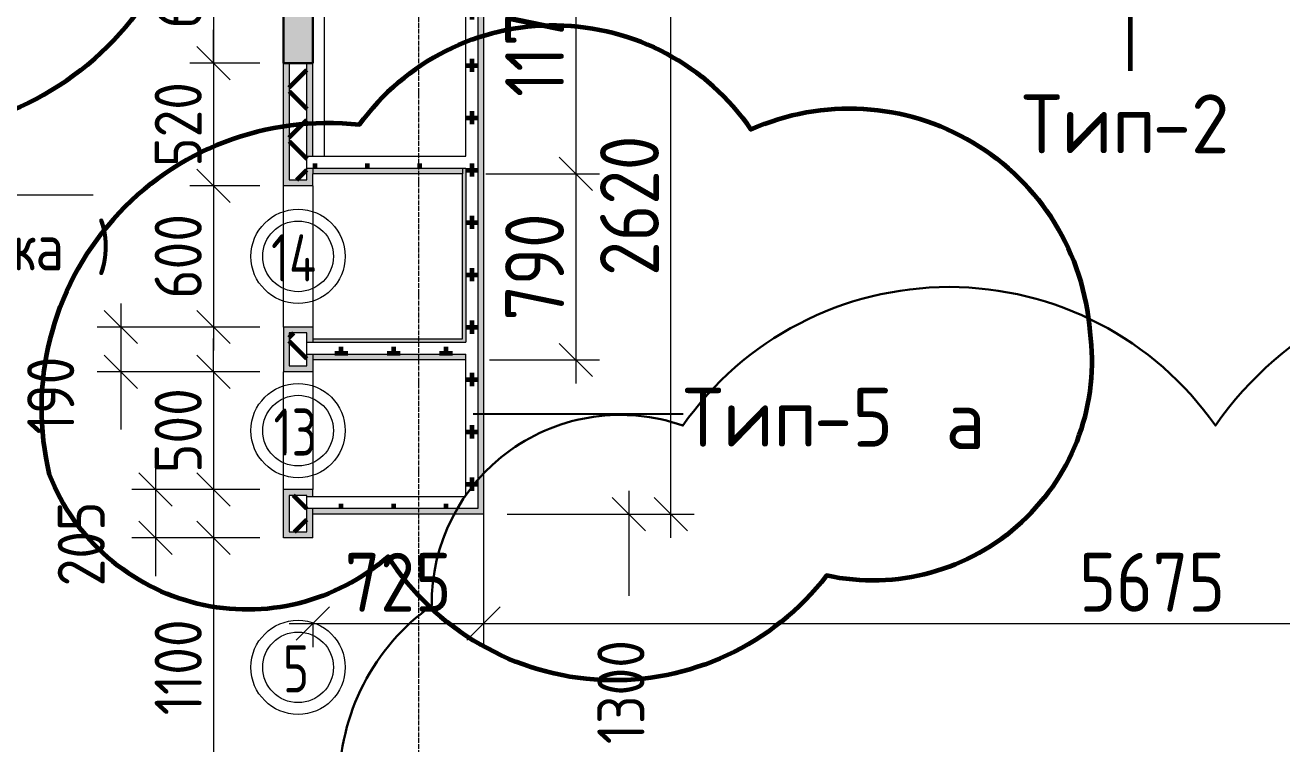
# Model space of a CAD drawing. Header units: millimetres. Extents: x -60946 to 138510, y -262288 to 24501.
# Drawn here: x -10862 to -5528, y -187618 to -184567 of the extents above; entities that cross this region are included whole.
import ezdxf

# ---------------------------------------------------------------- set-up
doc = ezdxf.new("R2010")
doc.units = ezdxf.units.MM
doc.linetypes.add('ADSK_Линия сетки', pattern=[25, 20, -2.5, 0, -2.5])
doc.linetypes.add('ADSK_Невидимые', pattern=[5, 3, -2])
for name, color, linetype, lineweight in [('2)Тип-2', 3, 'Continuous', 60), ('2)Тип-3', 7, 'Continuous', 60), ('2)Тип-5', 1, 'Continuous', 60), ('Марки', 7, 'Continuous', 20), ('Марки дверей', 7, 'Continuous', 20), ('Обобщенные модели', 7, 'ADSK_Невидимые', 18), ('Оси', 7, 'Continuous', 9), ('Перекрытие', 7, 'Continuous', 18), ('Размеры', 7, 'Continuous', 9), ('Стены внутренние', 7, 'Continuous', 18), ('Стены штриховка', 7, 'Continuous', 9), ('Узлы', 7, 'Continuous', 18)]:
    doc.layers.add(name, color=color, linetype=linetype, lineweight=lineweight)
doc.layers.add('2)Тип-4', color=7, linetype='Continuous', lineweight=30, true_color=0x0080c0)
doc.styles.add('GOST Common_2', font='', dxfattribs={"width": 0.9, "height": 250})
doc.styles.add('GOST Common_3', font='', dxfattribs={"width": 0.9, "height": 200})
doc.styles.add('GOST Common_4', font='', dxfattribs={"height": 250})
doc.styles.add('GOST Common_B', font='', dxfattribs={"width": 0.8, "height": 200})
doc.styles.get('GOST Common_2').set_extended_font_data('GOST Common')
doc.styles.get('GOST Common_3').set_extended_font_data('GOST Common')
doc.styles.get('GOST Common_4').set_extended_font_data('GOST Common')
doc.styles.get('GOST Common_B').set_extended_font_data('GOST Common', bold=True)
doc.dimstyles.new('ADSK_Основной_2_0', dxfattribs={"dimscale": 304.8, "dimtxt": 201.142999, "dimasz": 0.463911, "dimexe": 0.328084, "dimexo": 0.328084, "dimgap": 0.164042, "dimtad": 1, "dimdec": 3, "dimrnd": 0.001, "dimdsep": 46, "dimtxsty": 'GOST Common_3', "dimblk1": 'OBLIQUE', "dimblk2": 'OBLIQUE', "dimsah": 1, "dimcen": 0.09, "dimdle": 0.328084, "dimazin": 2, "dimtfac": 1, "dimtdec": 4, "dimtix": 1, "dimtmove": 0, "dimatfit": 3, "dimfxl": 1, "dimtvp": 1, "dimtolj": 1, "dimtzin": 0, "dimlwd": 20, "dimlwe": 20, "dimarcsym": 2})
doc.dimstyles.new('ADSK_Основной_2_0_2', dxfattribs={"dimscale": 304.8, "dimtxt": 201.142999, "dimasz": 0.463911, "dimexe": 0.328084, "dimexo": 0.328084, "dimgap": 0.164042, "dimtad": 1, "dimdec": 3, "dimrnd": 0.001, "dimdsep": 46, "dimtxsty": 'GOST Common_3', "dimblk1": 'OBLIQUE', "dimblk2": 'OBLIQUE', "dimsah": 1, "dimcen": 0.09, "dimdle": 0.328084, "dimazin": 2, "dimtfac": 1, "dimtdec": 4, "dimtix": 1, "dimtmove": 0, "dimatfit": 3, "dimfxl": 1, "dimtvp": 1, "dimtolj": 1, "dimtzin": 0, "dimlwd": 20, "dimlwe": 20, "dimarcsym": 2})
doc.dimstyles.new('ADSK_Основной_2_0_3', dxfattribs={"dimscale": 304.8, "dimtxt": 201.142999, "dimasz": 0.463911, "dimexe": 0.328084, "dimexo": 0.328084, "dimgap": 0.164042, "dimtad": 1, "dimdec": 3, "dimrnd": 0.001, "dimdsep": 46, "dimtxsty": 'GOST Common_2', "dimblk1": 'OBLIQUE', "dimblk2": 'OBLIQUE', "dimsah": 1, "dimcen": 0.09, "dimdle": 0.328084, "dimazin": 2, "dimtfac": 1, "dimtdec": 4, "dimtix": 1, "dimtmove": 0, "dimatfit": 3, "dimfxl": 1, "dimtvp": 1, "dimtolj": 1, "dimtzin": 0, "dimlwd": 20, "dimlwe": 20, "dimarcsym": 2})
pattern_1 = [(0, (9.36, -198628.46), (111.125, 111.125), [55.562, -166.688]), (90, (37.14, -198656.24), (-111.125, 111.125), [55.562, -166.688])]

# ---------------------------------------------------------------- blocks, each defined once
blk = doc.blocks.new('ADSK_ОбобщеннаяМодель_ОтверстиеПрямоугольное_вСтене - О-1_ОВ_660х1260-4085612-Кладочный план 4-го этажа')
at = {"layer": 'Обобщенные модели'}
blk.add_hatch(color=256, dxfattribs=at).paths.add_polyline_path([(450.3, 62.5), (-209.7, 62.5), (-209.7, -62.5), (450.3, -62.5)])
at = {"layer": 'Узлы', "lineweight": 30}
for p, q in [((-209.7, -62.5), (-209.7, 62.5)), ((-209.7, 62.5), (450.3, 62.5)), ((450.3, 62.5), (450.3, -62.5)), ((450.3, -62.5), (-209.7, -62.5))]:
    blk.add_line(p, q, dxfattribs=at)
blk = doc.blocks.new('_Oblique')
at = {"color": 0, "linetype": 'ByBlock', "lineweight": -2}
blk.add_line((-0.5, -0.5), (0.5, 0.5), dxfattribs=at)
blk = doc.blocks.new('*D6180')
at = {"layer": 'Defpoints', "color": 0, "transparency": 16777216}
for p in [(-9765.6, -184068.5), (-10061.9, -184728.5), (-9765.6, -184728.5)]:
    blk.add_point(p, dxfattribs=at)
at = {"layer": 'Размеры', "color": 0, "lineweight": 20, "transparency": 16777216}
for p, q in [((-10061.9, -183968.5), (-10061.9, -184828.5)), ((-9865.6, -184068.5), (-10161.9, -184068.5)), ((-9865.6, -184728.5), (-10161.9, -184728.5))]:
    blk.add_line(p, q, dxfattribs=at)
at = {"layer": 'Размеры', "color": 0, "lineweight": 20, "transparency": 16777216, "xscale": 141.4, "yscale": 141.4, "zscale": 141.4}
for p, rotation in [((-10061.9, -184068.5), 90), ((-10061.9, -184728.5), 270)]:
    blk.add_blockref('_Oblique', p, dxfattribs=dict(at, rotation=rotation))
at = {"layer": 'Размеры', "color": 0, "lineweight": 9, "transparency": 16777216, "insert": (-10211.9, -184398.5), "char_height": 200, "width": 454.106, "attachment_point": 5, "rotation": 90, "style": 'GOST Common_3'}
blk.add_mtext('\\A1;660', dxfattribs=at)
blk = doc.blocks.new('*D6181')
at = {"layer": 'Defpoints', "color": 0, "transparency": 16777216}
for p in [(-9765.6, -184728.5), (-10061.9, -185248.5), (-9765.6, -185248.5)]:
    blk.add_point(p, dxfattribs=at)
at = {"layer": 'Размеры', "color": 0, "lineweight": 20, "transparency": 16777216}
for p, q in [((-10061.9, -184728.5), (-10061.9, -184587.1)), ((-9865.6, -184728.5), (-10161.9, -184728.5)), ((-10061.9, -184728.5), (-10061.9, -185248.5)), ((-9865.6, -185248.5), (-10161.9, -185248.5)), ((-10061.9, -185248.5), (-10061.9, -185389.9))]:
    blk.add_line(p, q, dxfattribs=at)
at = {"layer": 'Размеры', "color": 0, "lineweight": 20, "transparency": 16777216, "xscale": 141.4, "yscale": 141.4, "zscale": 141.4}
for p, rotation in [((-10061.9, -184728.5), 270), ((-10061.9, -185248.5), 90)]:
    blk.add_blockref('_Oblique', p, dxfattribs=dict(at, rotation=rotation))
at = {"layer": 'Размеры', "color": 0, "lineweight": 9, "transparency": 16777216, "insert": (-10211.9, -184988.5), "char_height": 200, "width": 454.106, "attachment_point": 5, "rotation": 90, "style": 'GOST Common_3'}
blk.add_mtext('\\A1;520', dxfattribs=at)
blk = doc.blocks.new('*D6182')
at = {"layer": 'Defpoints', "color": 0, "transparency": 16777216}
for p in [(-9765.6, -185248.5), (-10061.9, -185848.5), (-9765.6, -185848.5)]:
    blk.add_point(p, dxfattribs=at)
at = {"layer": 'Размеры', "color": 0, "lineweight": 20, "transparency": 16777216}
for p, q in [((-10061.9, -185148.5), (-10061.9, -185948.5)), ((-9865.6, -185248.5), (-10161.9, -185248.5)), ((-9865.6, -185848.5), (-10161.9, -185848.5))]:
    blk.add_line(p, q, dxfattribs=at)
at = {"layer": 'Размеры', "color": 0, "lineweight": 20, "transparency": 16777216, "xscale": 141.4, "yscale": 141.4, "zscale": 141.4}
for p, rotation in [((-10061.9, -185248.5), 90), ((-10061.9, -185848.5), 270)]:
    blk.add_blockref('_Oblique', p, dxfattribs=dict(at, rotation=rotation))
at = {"layer": 'Размеры', "color": 0, "lineweight": 9, "transparency": 16777216, "insert": (-10211.9, -185548.5), "char_height": 200, "width": 454.106, "attachment_point": 5, "rotation": 90, "style": 'GOST Common_3'}
blk.add_mtext('\\A1;600', dxfattribs=at)
blk = doc.blocks.new('*D6183')
at = {"layer": 'Defpoints', "color": 0, "transparency": 16777216}
for p in [(-9765.6, -185848.5), (-10455.4, -186038.5), (-9765.6, -186038.5)]:
    blk.add_point(p, dxfattribs=at)
at = {"layer": 'Размеры', "color": 0, "lineweight": 20, "transparency": 16777216}
for p, q in [((-10455.4, -185748.5), (-10455.4, -186038.5)), ((-9865.6, -185848.5), (-10555.4, -185848.5)), ((-9865.6, -186038.5), (-10555.4, -186038.5)), ((-10455.4, -186038.5), (-10455.4, -186283.1))]:
    blk.add_line(p, q, dxfattribs=at)
at = {"layer": 'Размеры', "color": 0, "lineweight": 20, "transparency": 16777216, "xscale": 141.4, "yscale": 141.4, "zscale": 141.4}
for p, rotation in [((-10455.4, -185848.5), 90), ((-10455.4, -186038.5), 270)]:
    blk.add_blockref('_Oblique', p, dxfattribs=dict(at, rotation=rotation))
at = {"layer": 'Размеры', "color": 0, "lineweight": 9, "transparency": 16777216, "insert": (-10853, -186304.3), "char_height": 200, "width": 409.104, "attachment_point": 1, "rotation": 90, "line_spacing_factor": 1.022761, "style": 'GOST Common_3'}
blk.add_mtext('\\A1;190', dxfattribs=at)
blk = doc.blocks.new('*D6184')
at = {"layer": 'Defpoints', "color": 0, "transparency": 16777216}
for p in [(-9765.6, -186038.5), (-10061.9, -186538.5), (-9765.6, -186538.5)]:
    blk.add_point(p, dxfattribs=at)
at = {"layer": 'Размеры', "color": 0, "lineweight": 20, "transparency": 16777216}
for p, q in [((-10061.9, -186038.5), (-10061.9, -185897.1)), ((-9865.6, -186038.5), (-10161.9, -186038.5)), ((-10061.9, -186038.5), (-10061.9, -186538.5)), ((-9865.6, -186538.5), (-10161.9, -186538.5)), ((-10061.9, -186538.5), (-10061.9, -186679.9))]:
    blk.add_line(p, q, dxfattribs=at)
at = {"layer": 'Размеры', "color": 0, "lineweight": 20, "transparency": 16777216, "xscale": 141.4, "yscale": 141.4, "zscale": 141.4}
for p, rotation in [((-10061.9, -186038.5), 270), ((-10061.9, -186538.5), 90)]:
    blk.add_blockref('_Oblique', p, dxfattribs=dict(at, rotation=rotation))
at = {"layer": 'Размеры', "color": 0, "lineweight": 9, "transparency": 16777216, "insert": (-10211.9, -186288.5), "char_height": 200, "width": 454.106, "attachment_point": 5, "rotation": 90, "style": 'GOST Common_3'}
blk.add_mtext('\\A1;500', dxfattribs=at)
blk = doc.blocks.new('*D6185')
at = {"layer": 'Defpoints', "color": 0, "transparency": 16777216}
for p in [(-9765.6, -186538.5), (-10308.5, -186743.5), (-9765.6, -186743.5)]:
    blk.add_point(p, dxfattribs=at)
at = {"layer": 'Размеры', "color": 0, "lineweight": 20, "transparency": 16777216}
for p, q in [((-10308.5, -186438.5), (-10308.5, -186743.5)), ((-9865.6, -186538.5), (-10408.5, -186538.5)), ((-9865.6, -186743.5), (-10408.5, -186743.5)), ((-10308.5, -186743.5), (-10308.5, -186905.8))]:
    blk.add_line(p, q, dxfattribs=at)
at = {"layer": 'Размеры', "color": 0, "lineweight": 20, "transparency": 16777216, "xscale": 141.4, "yscale": 141.4, "zscale": 141.4}
for p, rotation in [((-10308.5, -186538.5), 90), ((-10308.5, -186743.5), 270)]:
    blk.add_blockref('_Oblique', p, dxfattribs=dict(at, rotation=rotation))
at = {"layer": 'Размеры', "color": 0, "lineweight": 9, "transparency": 16777216, "insert": (-10723.3, -186949.5), "char_height": 200, "width": 454.106, "attachment_point": 1, "rotation": 90, "line_spacing_factor": 1.022761, "style": 'GOST Common_3'}
blk.add_mtext('\\A1;205', dxfattribs=at)
blk = doc.blocks.new('*D6186')
at = {"layer": 'Defpoints', "color": 0, "transparency": 16777216}
for p in [(-9765.6, -186743.5), (-10061.9, -187843.5), (-9765.6, -187843.5)]:
    blk.add_point(p, dxfattribs=at)
at = {"layer": 'Размеры', "color": 0, "lineweight": 20, "transparency": 16777216}
for p, q in [((-10061.9, -186643.5), (-10061.9, -187943.5)), ((-9865.6, -186743.5), (-10161.9, -186743.5)), ((-9865.6, -187843.5), (-10161.9, -187843.5))]:
    blk.add_line(p, q, dxfattribs=at)
at = {"layer": 'Размеры', "color": 0, "lineweight": 20, "transparency": 16777216, "xscale": 141.4, "yscale": 141.4, "zscale": 141.4}
for p, rotation in [((-10061.9, -186743.5), 90), ((-10061.9, -187843.5), 270)]:
    blk.add_blockref('_Oblique', p, dxfattribs=dict(at, rotation=rotation))
at = {"layer": 'Размеры', "color": 0, "lineweight": 9, "transparency": 16777216, "insert": (-10211.9, -187293.5), "char_height": 200, "width": 515.472, "attachment_point": 5, "rotation": 90, "style": 'GOST Common_3'}
blk.add_mtext('\\A1;1100', dxfattribs=at)
blk = doc.blocks.new('*D6212')
at = {"layer": 'Defpoints', "color": 0, "transparency": 16777216}
for p in [(-8915.6, -186643.5), (-8299.5, -186643.5), (-8915.6, -187943.5)]:
    blk.add_point(p, dxfattribs=at)
at = {"layer": 'Размеры', "color": 0, "lineweight": 20, "transparency": 16777216}
for p, q in [((-8299.5, -186543.5), (-8299.5, -186989.5)), ((-8815.6, -186643.5), (-8199.5, -186643.5)), ((-8299.5, -188043.5), (-8299.5, -187689.5)), ((-8815.6, -187943.5), (-8199.5, -187943.5))]:
    blk.add_line(p, q, dxfattribs=at)
at = {"layer": 'Размеры', "color": 0, "lineweight": 20, "transparency": 16777216, "xscale": 141.4, "yscale": 141.4, "zscale": 141.4}
for p, rotation in [((-8299.5, -186643.5), 90), ((-8299.5, -187943.5), 270)]:
    blk.add_blockref('_Oblique', p, dxfattribs=dict(at, rotation=rotation))
at = {"layer": 'Размеры', "color": 0, "lineweight": 9, "transparency": 16777216, "insert": (-8432.8, -187619.7), "char_height": 200, "width": 560.473, "attachment_point": 1, "rotation": 90, "line_spacing_factor": 1.022761, "style": 'GOST Common_3'}
blk.add_mtext('\\A1;1300', dxfattribs=at)
blk = doc.blocks.new('*D6213')
at = {"layer": 'Defpoints', "color": 0, "transparency": 16777216}
for p in [(-8221.4, -184023.5), (-8121.4, -184023.5), (-8915.6, -186643.5)]:
    blk.add_point(p, dxfattribs=at)
at = {"layer": 'Размеры', "color": 0, "lineweight": 20, "transparency": 16777216}
for p, q in [((-8121.4, -186743.5), (-8121.4, -183923.5)), ((-8121.4, -184023.5), (-8021.4, -184023.5)), ((-8815.6, -186643.5), (-8021.4, -186643.5))]:
    blk.add_line(p, q, dxfattribs=at)
at = {"layer": 'Размеры', "color": 0, "lineweight": 20, "transparency": 16777216, "xscale": 141.4, "yscale": 141.4, "zscale": 141.4}
for p, rotation in [((-8121.4, -184023.5), 90), ((-8121.4, -186643.5), 270)]:
    blk.add_blockref('_Oblique', p, dxfattribs=dict(at, rotation=rotation))
at = {"layer": 'Размеры', "color": 0, "lineweight": 9, "transparency": 16777216, "insert": (-8296.4, -185333.5), "char_height": 250, "width": 605.475, "attachment_point": 5, "rotation": 90, "style": 'GOST Common_2'}
blk.add_mtext('\\A1;2620', dxfattribs=at)
blk = doc.blocks.new('*D6214')
at = {"layer": 'Defpoints', "color": 0, "transparency": 16777216}
for p in [(-8915.6, -185123.5), (-9640.6, -187007.3), (-8915.6, -187107.3)]:
    blk.add_point(p, dxfattribs=at)
at = {"layer": 'Размеры', "color": 0, "lineweight": 20, "transparency": 16777216}
for p, q in [((-8915.6, -185223.5), (-8915.6, -187207.3)), ((-9740.6, -187107.3), (-8815.6, -187107.3)), ((-9640.6, -187107.3), (-9640.6, -187207.3))]:
    blk.add_line(p, q, dxfattribs=at)
at = {"layer": 'Размеры', "color": 0, "lineweight": 20, "transparency": 16777216, "xscale": 141.4, "yscale": 141.4, "zscale": 141.4, "rotation": 180}
blk.add_blockref('_Oblique', (-9640.6, -187107.3), dxfattribs=at)
at = {"layer": 'Размеры', "color": 0, "lineweight": 20, "transparency": 16777216, "xscale": 141.4, "yscale": 141.4, "zscale": 141.4}
blk.add_blockref('_Oblique', (-8915.6, -187107.3), dxfattribs=at)
at = {"layer": 'Размеры', "color": 0, "lineweight": 9, "transparency": 16777216, "insert": (-9278.1, -186932.3), "char_height": 250, "width": 454.106, "attachment_point": 5, "style": 'GOST Common_2'}
blk.add_mtext('\\A1;725', dxfattribs=at)
blk = doc.blocks.new('*D6215')
at = {"layer": 'Defpoints', "color": 0, "transparency": 16777216}
for p in [(-8915.6, -185123.5), (-3240.6, -187007.3), (-3240.6, -187107.3)]:
    blk.add_point(p, dxfattribs=at)
at = {"layer": 'Размеры', "color": 0, "lineweight": 20, "transparency": 16777216}
for p, q in [((-8915.6, -185223.5), (-8915.6, -187207.3)), ((-9015.6, -187107.3), (-3140.6, -187107.3)), ((-3240.6, -187107.3), (-3240.6, -187207.3))]:
    blk.add_line(p, q, dxfattribs=at)
at = {"layer": 'Размеры', "color": 0, "lineweight": 20, "transparency": 16777216, "xscale": 141.4, "yscale": 141.4, "zscale": 141.4, "rotation": 180}
blk.add_blockref('_Oblique', (-8915.6, -187107.3), dxfattribs=at)
at = {"layer": 'Размеры', "color": 0, "lineweight": 20, "transparency": 16777216, "xscale": 141.4, "yscale": 141.4, "zscale": 141.4}
blk.add_blockref('_Oblique', (-3240.6, -187107.3), dxfattribs=at)
at = {"layer": 'Размеры', "color": 0, "lineweight": 9, "transparency": 16777216, "insert": (-6078.1, -186932.3), "char_height": 250, "width": 605.475, "attachment_point": 5, "style": 'GOST Common_2'}
blk.add_mtext('\\A1;5675', dxfattribs=at)
blk = doc.blocks.new('*D6224')
at = {"layer": 'Defpoints', "color": 0, "transparency": 16777216}
for p in [(-8990.6, -184023.5), (-9005.6, -185198.5), (-8524.3, -185198.5)]:
    blk.add_point(p, dxfattribs=at)
at = {"layer": 'Размеры', "color": 0, "lineweight": 20, "transparency": 16777216}
for p, q in [((-8524.3, -183923.5), (-8524.3, -185298.5)), ((-8890.6, -184023.5), (-8424.3, -184023.5)), ((-8905.6, -185198.5), (-8424.3, -185198.5))]:
    blk.add_line(p, q, dxfattribs=at)
at = {"layer": 'Размеры', "color": 0, "lineweight": 20, "transparency": 16777216, "xscale": 141.4, "yscale": 141.4, "zscale": 141.4}
for p, rotation in [((-8524.3, -184023.5), 90), ((-8524.3, -185198.5), 270)]:
    blk.add_blockref('_Oblique', p, dxfattribs=dict(at, rotation=rotation))
at = {"layer": 'Размеры', "color": 0, "lineweight": 9, "transparency": 16777216, "insert": (-8699.3, -184611), "char_height": 250, "width": 515.472, "attachment_point": 5, "rotation": 90, "style": 'GOST Common_2'}
blk.add_mtext('\\A1;1175', dxfattribs=at)
blk = doc.blocks.new('*D6225')
at = {"layer": 'Defpoints', "color": 0, "transparency": 16777216}
for p in [(-9005.6, -185198.5), (-8990.6, -185988.5), (-8524.3, -185988.5)]:
    blk.add_point(p, dxfattribs=at)
at = {"layer": 'Размеры', "color": 0, "lineweight": 20, "transparency": 16777216}
for p, q in [((-8524.3, -185098.5), (-8524.3, -186088.5)), ((-8905.6, -185198.5), (-8424.3, -185198.5)), ((-8890.6, -185988.5), (-8424.3, -185988.5))]:
    blk.add_line(p, q, dxfattribs=at)
at = {"layer": 'Размеры', "color": 0, "lineweight": 20, "transparency": 16777216, "xscale": 141.4, "yscale": 141.4, "zscale": 141.4}
for p, rotation in [((-8524.3, -185198.5), 90), ((-8524.3, -185988.5), 270)]:
    blk.add_blockref('_Oblique', p, dxfattribs=dict(at, rotation=rotation))
at = {"layer": 'Размеры', "color": 0, "lineweight": 9, "transparency": 16777216, "insert": (-8699.3, -185593.5), "char_height": 250, "width": 454.106, "attachment_point": 5, "rotation": 90, "style": 'GOST Common_2'}
blk.add_mtext('\\A1;790', dxfattribs=at)
blk = doc.blocks.new('М_двери1 - Марка экземпляра 2-3719212-Кладочный план 4-го этажа')
at = {"layer": 'Марки дверей'}
for radius in [2, 1.5]:
    blk.add_circle((0, 0), radius, dxfattribs=at)
blk = doc.blocks.new('ADSK_Марка_Отверстие - Полная марка_Отметка от этажа-157318-Кладочный план 4-го этажа')
at = {"layer": 'Марки'}
blk.add_line((0, 0), (28, 0), dxfattribs=at)

msp = doc.modelspace()

# ---------------------------------------------------------------- hatches: boundary and pattern name
at = {"layer": '2)Тип-2'}
h = msp.add_hatch(color=256, dxfattribs=at)
h.paths.add_polyline_path([(-9740.6385, -195798.4914), (-9740.6385, -194748.4914), (-9765.6385, -194748.4914), (-9765.6385, -195798.4914)])
h.paths.add_polyline_path([(-9765.6385, -193648.4914), (-9740.6385, -193648.4914), (-9740.6385, -191623.4914), (-9765.6385, -191623.4914), (-9765.6385, -192270.5967)])
h.paths.add_polyline_path([(-9740.6385, -190523.4914), (-9740.6385, -187868.4914), (-9765.6385, -187868.4914), (-9765.6385, -190523.4914)])
h.paths.add_polyline_path([(-9740.6385, -186718.4914), (-9740.6385, -186563.4914), (-9765.6385, -186563.4914), (-9765.6385, -186718.4914)])
h.paths.add_polyline_path([(-9740.6385, -186013.4914), (-9740.6385, -185873.4914), (-9765.6385, -185873.4914), (-9765.6385, -186013.4914)])
h.paths.add_polyline_path([(-9740.6385, -185223.4914), (-9740.6385, -184728.4914), (-9765.6385, -184728.4914), (-9765.6385, -185223.4914)])
h.paths.add_polyline_path([(-9740.6385, -184068.4914), (-9740.6385, -182073.4914), (-9765.6385, -182073.4914), (-9765.6385, -184068.4914)])
h.paths.add_polyline_path([(-9765.6385, -180923.4914), (-9740.6385, -180923.4914), (-9740.6385, -177048.4914), (-9765.6385, -177048.4914), (-9765.6385, -179571.0407)])
h.paths.add_polyline_path([(-9765.6385, -175798.4914), (-9740.6385, -175798.4914), (-9740.6385, -174873.4914), (-9765.6385, -174873.4914), (-9765.6385, -175337.8553)])
h = msp.add_hatch(color=256, dxfattribs=at)
h.paths.add_polyline_path([(-9640.6385, -195698.4914), (-9640.6385, -195073.4914), (-9665.6385, -195073.4914), (-9665.6385, -195698.4914)])
h.paths.add_polyline_path([(-9665.6385, -195023.4914), (-9640.6385, -195023.4914), (-9640.6385, -194723.4914), (-9765.6385, -194723.4914), (-9765.6385, -194748.4914), (-9665.6385, -194748.4914)])
h.paths.add_polyline_path([(-9640.6385, -193673.4914), (-9640.6385, -192448.4914), (-9665.6385, -192448.4914), (-9665.6385, -193648.4914), (-9765.6385, -193648.4914), (-9765.6385, -193673.4914)])
h.paths.add_polyline_path([(-9665.6385, -192373.4914), (-9640.6385, -192373.4914), (-9640.6385, -191598.4914), (-9765.6385, -191598.4914), (-9765.6385, -191623.4914), (-9665.6385, -191623.4914), (-9665.6385, -192270.5967)])
h.paths.add_polyline_path([(-9765.6385, -190548.4914), (-9640.6385, -190548.4914), (-9640.6385, -189473.4914), (-9665.6385, -189473.4914), (-9665.6385, -190523.4914), (-9765.6385, -190523.4914)])
h.paths.add_polyline_path([(-9665.6385, -189423.4914), (-9640.6385, -189423.4914), (-9640.6385, -189123.4914), (-9665.6385, -189123.4914)])
h.paths.add_polyline_path([(-9640.6385, -189048.4914), (-9640.6385, -188018.4914), (-9665.6385, -188018.4914), (-9665.6385, -189048.4914)])
h.paths.add_polyline_path([(-9665.6385, -187968.4914), (-9640.6385, -187968.4914), (-9640.6385, -187843.4914), (-9765.6385, -187843.4914), (-9765.6385, -187868.4914), (-9665.6385, -187868.4914)])
h.paths.add_polyline_path([(-9640.6385, -186743.4914), (-9640.6385, -186618.4914), (-9665.6385, -186618.4914), (-9665.6385, -186718.4914), (-9765.6385, -186718.4914), (-9765.6385, -186743.4914)])
h.paths.add_polyline_path([(-9665.6385, -186568.4914), (-9640.6385, -186568.4914), (-9640.6385, -186538.4914), (-9765.6385, -186538.4914), (-9765.6385, -186563.4914), (-9665.6385, -186563.4914)])
h.paths.add_polyline_path([(-9765.6385, -186038.4914), (-9640.6385, -186038.4914), (-9640.6385, -185963.4914), (-9665.6385, -185963.4914), (-9665.6385, -186013.4914), (-9765.6385, -186013.4914)])
h.paths.add_polyline_path([(-9640.6385, -185913.4914), (-9640.6385, -185848.4914), (-9765.6385, -185848.4914), (-9765.6385, -185873.4914), (-9665.6385, -185873.4914), (-9665.6385, -185913.4914)])
h.paths.add_polyline_path([(-9640.6385, -185248.4914), (-9640.6385, -185173.4914), (-9665.6385, -185173.4914), (-9665.6385, -185223.4914), (-9765.6385, -185223.4914), (-9765.6385, -185248.4914)])
h.paths.add_polyline_path([(-9640.6385, -185123.4914), (-9640.6385, -184728.4914), (-9665.6385, -184728.4914), (-9665.6385, -185123.4914)])
h.paths.add_polyline_path([(-9665.6385, -184068.4914), (-9640.6385, -184068.4914), (-9640.6385, -182273.4914), (-9665.6385, -182273.4914), (-9665.6385, -183804.226)])
h.paths.add_polyline_path([(-9640.6385, -182223.4914), (-9640.6385, -182048.4914), (-9765.6385, -182048.4914), (-9765.6385, -182073.4914), (-9665.6385, -182073.4914), (-9665.6385, -182223.4914)])
h.paths.add_polyline_path([(-9765.6385, -180948.4914), (-9640.6385, -180948.4914), (-9640.6385, -180773.4914), (-9665.6385, -180773.4914), (-9665.6385, -180923.4914), (-9765.6385, -180923.4914)])
h.paths.add_polyline_path([(-9665.6385, -180723.4914), (-9640.6385, -180723.4914), (-9640.6385, -177223.4914), (-9665.6385, -177223.4914), (-9665.6385, -179571.0407)])
h.paths.add_polyline_path([(-9665.6385, -177173.4914), (-9640.6385, -177173.4914), (-9640.6385, -177023.4914), (-9765.6385, -177023.4914), (-9765.6385, -177048.4914), (-9665.6385, -177048.4914)])
h.paths.add_polyline_path([(-9765.6385, -175823.4914), (-9640.6385, -175823.4914), (-9640.6385, -175673.4914), (-9665.6385, -175673.4914), (-9665.6385, -175798.4914), (-9765.6385, -175798.4914)])
h.paths.add_polyline_path([(-9640.6385, -175623.4914), (-9640.6385, -174873.4914), (-9665.6385, -174873.4914), (-9665.6385, -175623.4914)])
h = msp.add_hatch(dxfattribs=at)
h.set_pattern_fill('FP_4', color=256, style=0, pattern_type=2)
h.set_pattern_definition([(45, (9.36, -198628.46), (-106.066, 106.066), []), (135, (9.36, -198628.46), (-106.066, -106.066), [])])
h.paths.add_polyline_path([(-9740.6385, -195773.4914), (-9665.6385, -195773.4914), (-9665.6385, -194748.4914), (-9740.6385, -194748.4914), (-9740.6385, -195092.7203)])
h.paths.add_polyline_path([(-9665.6385, -193648.4914), (-9665.6385, -191623.4914), (-9740.6385, -191623.4914), (-9740.6385, -193648.4914)])
h.paths.add_polyline_path([(-9740.6385, -190523.4914), (-9665.6385, -190523.4914), (-9665.6385, -187868.4914), (-9740.6385, -187868.4914), (-9740.6385, -189448.4731)])
h.paths.add_polyline_path([(-9740.6385, -186718.4914), (-9665.6385, -186718.4914), (-9665.6385, -186563.4914), (-9740.6385, -186563.4914), (-9740.6385, -186626.3496)])
h.paths.add_polyline_path([(-9665.6385, -186013.4914), (-9665.6385, -185873.4914), (-9740.6385, -185873.4914), (-9740.6385, -186013.4914)])
h.paths.add_polyline_path([(-9665.6385, -185223.4914), (-9665.6385, -184728.4914), (-9740.6385, -184728.4914), (-9740.6385, -185223.4914)])
h.paths.add_polyline_path([(-9740.6385, -184068.4914), (-9665.6385, -184068.4914), (-9665.6385, -182073.4914), (-9740.6385, -182073.4914), (-9740.6385, -183804.226)])
h.paths.add_polyline_path([(-9740.6385, -180923.4914), (-9665.6385, -180923.4914), (-9665.6385, -177048.4914), (-9740.6385, -177048.4914), (-9740.6385, -179571.0407)])
h.paths.add_polyline_path([(-9665.6385, -175798.4914), (-9665.6385, -174873.4914), (-9740.6385, -174873.4914), (-9740.6385, -175798.4914)])
at = {"layer": '2)Тип-5', "true_color": 0xd50000}
h = msp.add_hatch(dxfattribs=at)
h.set_pattern_fill('FP_7', color=12, style=0, pattern_type=2)
h.set_pattern_definition(pattern_1)
h.paths.add_polyline_path([(-8990.6385, -185123.4914), (-8940.6385, -185123.4914), (-8940.6385, -182223.4914), (-8990.6385, -182223.4914), (-8990.6385, -184509.7569)])
h = msp.add_hatch(color=12, dxfattribs=at)
h.paths.add_polyline_path([(-8915.6385, -185123.4914), (-8915.6385, -184023.4914), (-8940.6385, -184023.4914), (-8940.6385, -185123.4914)])
h.paths.add_polyline_path([(-8940.6385, -183898.4914), (-8915.6385, -183898.4914), (-8915.6385, -182323.4914), (-8940.6385, -182323.4914), (-8940.6385, -183804.226)])
h = msp.add_hatch(dxfattribs=at)
h.set_pattern_fill('FP_7', color=12, style=0, pattern_type=2)
h.set_pattern_definition(pattern_1)
h.paths.add_polyline_path([(-9665.6385, -185173.4914), (-8940.6385, -185173.4914), (-8940.6385, -185123.4914), (-9665.6385, -185123.4914)])
for points in [[(-8915.6385, -185933.4914), (-8915.6385, -185123.4914), (-8940.6385, -185123.4914), (-8940.6385, -185933.4914)], [(-9080.4185, -185198.4914), (-9005.6385, -185198.4914), (-9005.6385, -185173.4914), (-9640.6385, -185173.4914), (-9640.6385, -185198.4914)], [(-9005.6385, -185913.4914), (-8990.6385, -185913.4914), (-8990.6385, -185173.4914), (-9005.6385, -185173.4914), (-9005.6385, -185898.4914)], [(-9640.6385, -185913.4914), (-9005.6385, -185913.4914), (-9005.6385, -185898.4914), (-9640.6385, -185898.4914)], [(-8940.6385, -186643.4914), (-8915.6385, -186643.4914), (-8915.6385, -185933.4914), (-8940.6385, -185933.4914), (-8940.6385, -186626.3496)], [(-8990.6385, -185988.4914), (-8990.6385, -185963.4914), (-9640.6385, -185963.4914), (-9640.6385, -185988.4914), (-9080.4185, -185988.4914)], [(-8990.6385, -186643.4914), (-8940.6385, -186643.4914), (-8940.6385, -186618.4914), (-9640.6385, -186618.4914), (-9640.6385, -186643.4914), (-9080.4185, -186643.4914)]]:
    msp.add_hatch(color=12, dxfattribs=at).paths.add_polyline_path(points)
h = msp.add_hatch(dxfattribs=at)
h.set_pattern_fill('FP_7', color=12, style=0, pattern_type=2)
h.set_pattern_definition(pattern_1)
h.paths.add_polyline_path([(-8990.6385, -185933.4914), (-8940.6385, -185933.4914), (-8940.6385, -185173.4914), (-8990.6385, -185173.4914), (-8990.6385, -185913.4914)])
h = msp.add_hatch(dxfattribs=at)
h.set_pattern_fill('FP_7', color=12, style=0, pattern_type=2)
h.set_pattern_definition(pattern_1)
h.paths.add_polyline_path([(-8990.6385, -185963.4914), (-8990.6385, -185913.4914), (-9665.6385, -185913.4914), (-9665.6385, -185963.4914), (-9080.4185, -185963.4914)])
h = msp.add_hatch(dxfattribs=at)
h.set_pattern_fill('FP_7', color=12, style=0, pattern_type=2)
h.set_pattern_definition(pattern_1)
h.paths.add_polyline_path([(-8990.6385, -186618.4914), (-8940.6385, -186618.4914), (-8940.6385, -185933.4914), (-8990.6385, -185933.4914), (-8990.6385, -186568.4914)])
h = msp.add_hatch(dxfattribs=at)
h.set_pattern_fill('FP_7', color=12, style=0, pattern_type=2)
h.set_pattern_definition(pattern_1)
h.paths.add_polyline_path([(-9080.4185, -186618.4914), (-8990.6385, -186618.4914), (-8990.6385, -186568.4914), (-9665.6385, -186568.4914), (-9665.6385, -186618.4914), (-9640.6385, -186618.4914)])

# ---------------------------------------------------------------- linework, layer by layer
at = {"layer": '2)Тип-2'}
msp.add_line((-6171.2311, -183960.9914), (-6171.2311, -184760.2069), dxfattribs=at)
at = {"layer": '2)Тип-3', "color": 5}
msp.add_lwpolyline([(-17003.4765, -184522.0521, -0.52056705), (-17003.4765, -181986.966, -0.52056705), (-17003.4765, -180421.8809, -0.52056705), (-17003.4765, -178961.3969, -0.52056705), (-15483.9026, -178511.0533, -0.52056705), (-12812.4792, -178511.0533, -0.52056705), (-10437.8945, -178511.0533, -0.52056705), (-10344.504, -179918.8617, -0.52056705), (-10344.504, -181744.4978, -0.52056705), (-10344.504, -184451.9191, -0.52056705), (-12410.3345, -184522.0521, -0.52056705), (-14916.2912, -184522.0521, -0.52056705)], format="xyb", close=True, dxfattribs=at)
at = {"layer": '2)Тип-4', "color": 5}
msp.add_lwpolyline([(-9112.2257, -190719.5245, -0.52056705), (-9126.1842, -188556.5454, -0.52056705), (-9136.0263, -187031.4209, -0.52056705), (-8069.9857, -186266.8449, -0.52056705), (-5809.8084, -186266.8449, -0.52056705), (-3274.8878, -186266.8449, -0.52056705), (-2470.4034, -188061.9563, -0.52056705), (-2460.5275, -189592.2942, -0.52056705), (-2845.0318, -190719.5245, -0.52056705), (-5150.9307, -190719.5245, -0.52056705), (-6867.3315, -190719.5245, -0.52056705)], format="xyb", close=True, dxfattribs=at)
at = {"layer": '2)Тип-5', "lineweight": 25}
msp.add_line((-8960.6385, -186217.3858), (-8068.9811, -186217.3858), dxfattribs=at)
at = {"layer": '2)Тип-5', "color": 1}
msp.add_lwpolyline([(-10757.7166, -186476.4025, -0.52056705), (-9442.3627, -184989.2356, -0.52056705), (-7781.0574, -185009.7495, -0.52056705), (-6343.1401, -185868.7955, -0.52056705), (-7460.2402, -186904.1687, -0.52056705), (-9320.986, -186822.5206, -0.52056705)], format="xyb", close=True, dxfattribs=at)
at = {"layer": 'Оси', "linetype": 'ADSK_Линия сетки', "lineweight": 5}
msp.add_line((-9190.6385, -209602.3427), (-9190.6385, -174127.5463), dxfattribs=at)
at = {"layer": 'Перекрытие'}
msp.add_line((-9590.6385, -185123.4914), (-9590.6385, -184423.4914), dxfattribs=at)
at = {"layer": 'Стены внутренние', "lineweight": 5}
for p, q in [((-8990.6385, -185123.4914), (-8990.6385, -182273.4914)), ((-8915.6385, -184023.4914), (-8915.6385, -186643.4914)), ((-9765.6385, -185248.4914), (-9765.6385, -184728.4914)), ((-9640.6385, -185123.4914), (-9640.6385, -184728.4914)), ((-9640.6385, -185123.4914), (-8990.6385, -185123.4914)), ((-9765.6385, -185848.4914), (-9765.6385, -185248.4914)), ((-9640.6385, -185248.4914), (-9765.6385, -185248.4914)), ((-9640.6385, -185248.4914), (-9640.6385, -185198.4914)), ((-9005.6385, -185198.4914), (-9640.6385, -185198.4914)), ((-9640.6385, -185248.4914), (-9640.6385, -185848.4914)), ((-9005.6385, -185898.4914), (-9005.6385, -185198.4914)), ((-9765.6385, -185848.4914), (-9765.6385, -186038.4914)), ((-9640.6385, -185848.4914), (-9765.6385, -185848.4914)), ((-9640.6385, -185848.4914), (-9640.6385, -185898.4914)), ((-9640.6385, -185898.4914), (-9005.6385, -185898.4914)), ((-9640.6385, -185988.4914), (-9640.6385, -186038.4914)), ((-8990.6385, -185988.4914), (-9640.6385, -185988.4914)), ((-8990.6385, -186568.4914), (-8990.6385, -185988.4914)), ((-9765.6385, -186538.4914), (-9765.6385, -186038.4914)), ((-9640.6385, -186038.4914), (-9765.6385, -186038.4914)), ((-9640.6385, -186038.4914), (-9640.6385, -186538.4914)), ((-9765.6385, -186743.4914), (-9765.6385, -186538.4914)), ((-9640.6385, -186538.4914), (-9765.6385, -186538.4914)), ((-9640.6385, -186568.4914), (-9640.6385, -186538.4914)), ((-9640.6385, -186568.4914), (-8990.6385, -186568.4914)), ((-9640.6385, -186743.4914), (-9640.6385, -186643.4914)), ((-8915.6385, -186643.4914), (-9640.6385, -186643.4914)), ((-9640.6385, -186743.4914), (-9765.6385, -186743.4914))]:
    msp.add_line(p, q, dxfattribs=at)
at = {"layer": 'Стены штриховка', "lineweight": 9}
for p, q in [((-8940.6385, -182198.4914), (-8940.6385, -186618.4914)), ((-9740.6385, -184728.4914), (-9740.6385, -185223.4914)), ((-9665.6385, -185223.4914), (-9665.6385, -184728.4914)), ((-9665.6385, -185123.4914), (-9640.6385, -185123.4914)), ((-9665.6385, -185173.4914), (-8990.6385, -185173.4914)), ((-9640.6385, -185173.4914), (-9640.6385, -185198.4914)), ((-9005.6385, -185173.4914), (-9005.6385, -185198.4914)), ((-8990.6385, -185173.4914), (-8990.6385, -185913.4914)), ((-9740.6385, -185223.4914), (-9665.6385, -185223.4914)), ((-9740.6385, -185873.4914), (-9740.6385, -186013.4914)), ((-9665.6385, -185873.4914), (-9740.6385, -185873.4914)), ((-9665.6385, -186013.4914), (-9665.6385, -185873.4914)), ((-9665.6385, -185913.4914), (-8990.6385, -185913.4914)), ((-9640.6385, -185898.4914), (-9640.6385, -185913.4914)), ((-9665.6385, -185963.4914), (-8990.6385, -185963.4914)), ((-9640.6385, -185963.4914), (-9640.6385, -185988.4914)), ((-8990.6385, -185988.4914), (-8990.6385, -185963.4914)), ((-9740.6385, -186013.4914), (-9665.6385, -186013.4914)), ((-9740.6385, -186563.4914), (-9740.6385, -186718.4914)), ((-9665.6385, -186563.4914), (-9740.6385, -186563.4914)), ((-9665.6385, -186718.4914), (-9665.6385, -186563.4914)), ((-9665.6385, -186568.4914), (-9640.6385, -186568.4914)), ((-8940.6385, -186618.4914), (-9665.6385, -186618.4914)), ((-9640.6385, -186643.4914), (-9640.6385, -186618.4914)), ((-9740.6385, -186718.4914), (-9665.6385, -186718.4914))]:
    msp.add_line(p, q, dxfattribs=at)

# ---------------------------------------------------------------- block references
at = {"layer": 'Марки', "xscale": 99.99999999999993, "yscale": 99.99999999999993, "zscale": 99.99999999999993}
msp.add_blockref('ADSK_Марка_Отверстие - Полная марка_Отметка от этажа-157318-Кладочный план 4-го этажа', (-13373.192, -185287.7781), dxfattribs=at)
at = {"layer": 'Марки дверей', "xscale": 99.99999999999993, "yscale": 99.99999999999993, "zscale": 99.99999999999993}
for p in [(-9703.1385, -185548.4914), (-9703.1385, -186288.4914), (-9703.1385, -187293.4914)]:
    msp.add_blockref('М_двери1 - Марка экземпляра 2-3719212-Кладочный план 4-го этажа', p, dxfattribs=at)
at = {"layer": 'Обобщенные модели', "color": 7, "true_color": 0xffffff, "rotation": 89.99999999999972}
msp.add_blockref('ADSK_ОбобщеннаяМодель_ОтверстиеПрямоугольное_вСтене - О-1_ОВ_660х1260-4085612-Кладочный план 4-го этажа', (-9703.1385, -184518.7933), dxfattribs=at)

# ---------------------------------------------------------------- texts
at = {"layer": '2)Тип-2', "color": 116, "lineweight": 9, "true_color": 0x008040, "char_height": 250, "attachment_point": 1, "style": 'GOST Common_4'}
for s, insert, width in [('Тип', (-6631.2311, -184860.7798), 673.4175), ('-2', (-6075.6061, -184860.7798), 432.91125)]:
    msp.add_mtext(s, dxfattribs=dict(at, insert=insert, width=width))
at = {"layer": '2)Тип-5', "color": 116, "lineweight": 9, "true_color": 0x008040, "char_height": 250, "attachment_point": 1, "style": 'GOST Common_4'}
for s, insert, width in [('Тип', (-8068.9811, -186106.4587), 673.4175), ('-5', (-7513.3561, -186106.4587), 432.91125), ('\\fGOST Common|b0|i0|c204|p34|;а', (-6954.7837, -186116.7503), 240.50625)]:
    msp.add_mtext(s, dxfattribs=dict(at, insert=insert, width=width))
at = {"layer": 'Марки', "lineweight": 9, "char_height": 200, "attachment_point": 1, "style": 'GOST Common_3'}
for s, insert, width in [('\\fGOST Common|b0|i0|c204|p34|;\\W.9;)', (-10559.2221, -185408.4439), 86.58225), ('этажа', (-11309.3158, -185408.4439), 909.113625)]:
    msp.add_mtext(s, dxfattribs=dict(at, insert=insert, width=width))
at = {"layer": 'Марки дверей', "lineweight": 5, "char_height": 200, "attachment_point": 1, "style": 'GOST Common_B'}
for s, insert, width in [('14', (-9817.5959, -185454.8325), 269.367), ('13', (-9806.7959, -186194.8325), 243.713), ('\\fGOST Common|b1|i0|c204|p34|;\\W.8;5', (-9767.1959, -187199.8325), 147.5105)]:
    msp.add_mtext(s, dxfattribs=dict(at, insert=insert, width=width))

# ---------------------------------------------------------------- dimensions: what is measured, and where the dimension line sits
at = {"layer": 'Размеры', "lineweight": 9}
for base, p1, p2, dimstyle, override, picture, middle in [((-10061.9379, -184728.4914), (-9765.6385, -184068.4914), (-9765.6385, -184728.4914), 'ADSK_Основной_2_0_2', {"dimpost": '<>', "dimfxl": 660}, '*D6180', (-10211.9379, -184398.4914)), ((-8524.3385, -185198.4914), (-8990.6385, -184023.4914), (-9005.6385, -185198.4914), 'ADSK_Основной_2_0_3', {"dimpost": '<>', "dimfxl": 1175.095741}, '*D6224', (-8699.3385, -184610.9914)), ((-8121.4328, -184023.4914), (-8915.6385, -186643.4914), (-8221.4177, -184023.4914), 'ADSK_Основной_2_0_3', {"dimpost": '<>', "dimfxl": 2710.413727}, '*D6213', (-8296.4328, -185333.4914)), ((-10061.9379, -185248.4914), (-9765.6385, -184728.4914), (-9765.6385, -185248.4914), 'ADSK_Основной_2_0_2', {"dimpost": '<>', "dimfxl": 520}, '*D6181', (-10211.9379, -184988.4914)), ((-8524.3385, -185988.4914), (-9005.6385, -185198.4914), (-8990.6385, -185988.4914), 'ADSK_Основной_2_0_3', {"dimpost": '<>', "dimfxl": 790.142392}, '*D6225', (-8699.3385, -185593.4914)), ((-10061.9379, -185848.4914), (-9765.6385, -185248.4914), (-9765.6385, -185848.4914), 'ADSK_Основной_2_0_2', {"dimpost": '<>', "dimfxl": 600}, '*D6182', (-10211.9379, -185548.4914)), ((-10061.9379, -186538.4914), (-9765.6385, -186038.4914), (-9765.6385, -186538.4914), 'ADSK_Основной_2_0_2', {"dimpost": '<>', "dimfxl": 500}, '*D6184', (-10211.9379, -186288.4914)), ((-10061.9379, -187843.4914), (-9765.6385, -186743.4914), (-9765.6385, -187843.4914), 'ADSK_Основной_2_0_2', {"dimpost": '<>', "dimfxl": 1100}, '*D6186', (-10211.9379, -187293.4914))]:
    dim = msp.add_linear_dim(base=base, p1=p1, p2=p2, angle=90, dimstyle=dimstyle, override=override, dxfattribs=at)
    dim.commit()
    dim.dimension.update_dxf_attribs({"geometry": picture, "text_midpoint": middle})
for base, p1, p2, override, picture, middle in [((-8915.6385, -187107.2811), (-9640.6385, -187007.2962), (-8915.6385, -185123.4914), {"dimpost": '<>', "dimfxl": 2018.500815}, '*D6214', (-9278.1385, -186932.2811)), ((-3240.6385, -187107.2811), (-8915.6385, -185123.4914), (-3240.6385, -187007.2962), {"dimpost": '<>', "dimfxl": 5979.493753}, '*D6215', (-6078.1385, -186932.2811))]:
    dim = msp.add_linear_dim(base=base, p1=p1, p2=p2, dimstyle='ADSK_Основной_2_0_3', override=override, dxfattribs=at)
    dim.commit()
    dim.dimension.update_dxf_attribs({"geometry": picture, "text_midpoint": middle})
for base, p1, p2, override, picture, middle in [((-10455.4166, -186038.4914), (-9765.6385, -185848.4914), (-9765.6385, -186038.4914), {"dimpost": '<>', "dimfxl": 190}, '*D6183', (-10719.7023, -186283.0741)), ((-10308.5131, -186743.4914), (-9765.6385, -186538.4914), (-9765.6385, -186743.4914), {"dimpost": '<>', "dimfxl": 205}, '*D6185', (-10589.9417, -186905.7944)), ((-8299.4651, -186643.4914), (-8915.6385, -187943.4914), (-8915.6385, -186643.4914), {"dimpost": '<>', "dimfxl": 1300}, '*D6212', (-8299.4651, -187339.4636))]:
    dim = msp.add_linear_dim(base=base, p1=p1, p2=p2, angle=90, dimstyle='ADSK_Основной_2_0', override=override, dxfattribs=at)
    dim.commit()
    dim.dimension.update_dxf_attribs({"geometry": picture, "text_midpoint": middle, "dimtype": 160, "text_rotation": 90})

doc.saveas('drawing.dxf')
